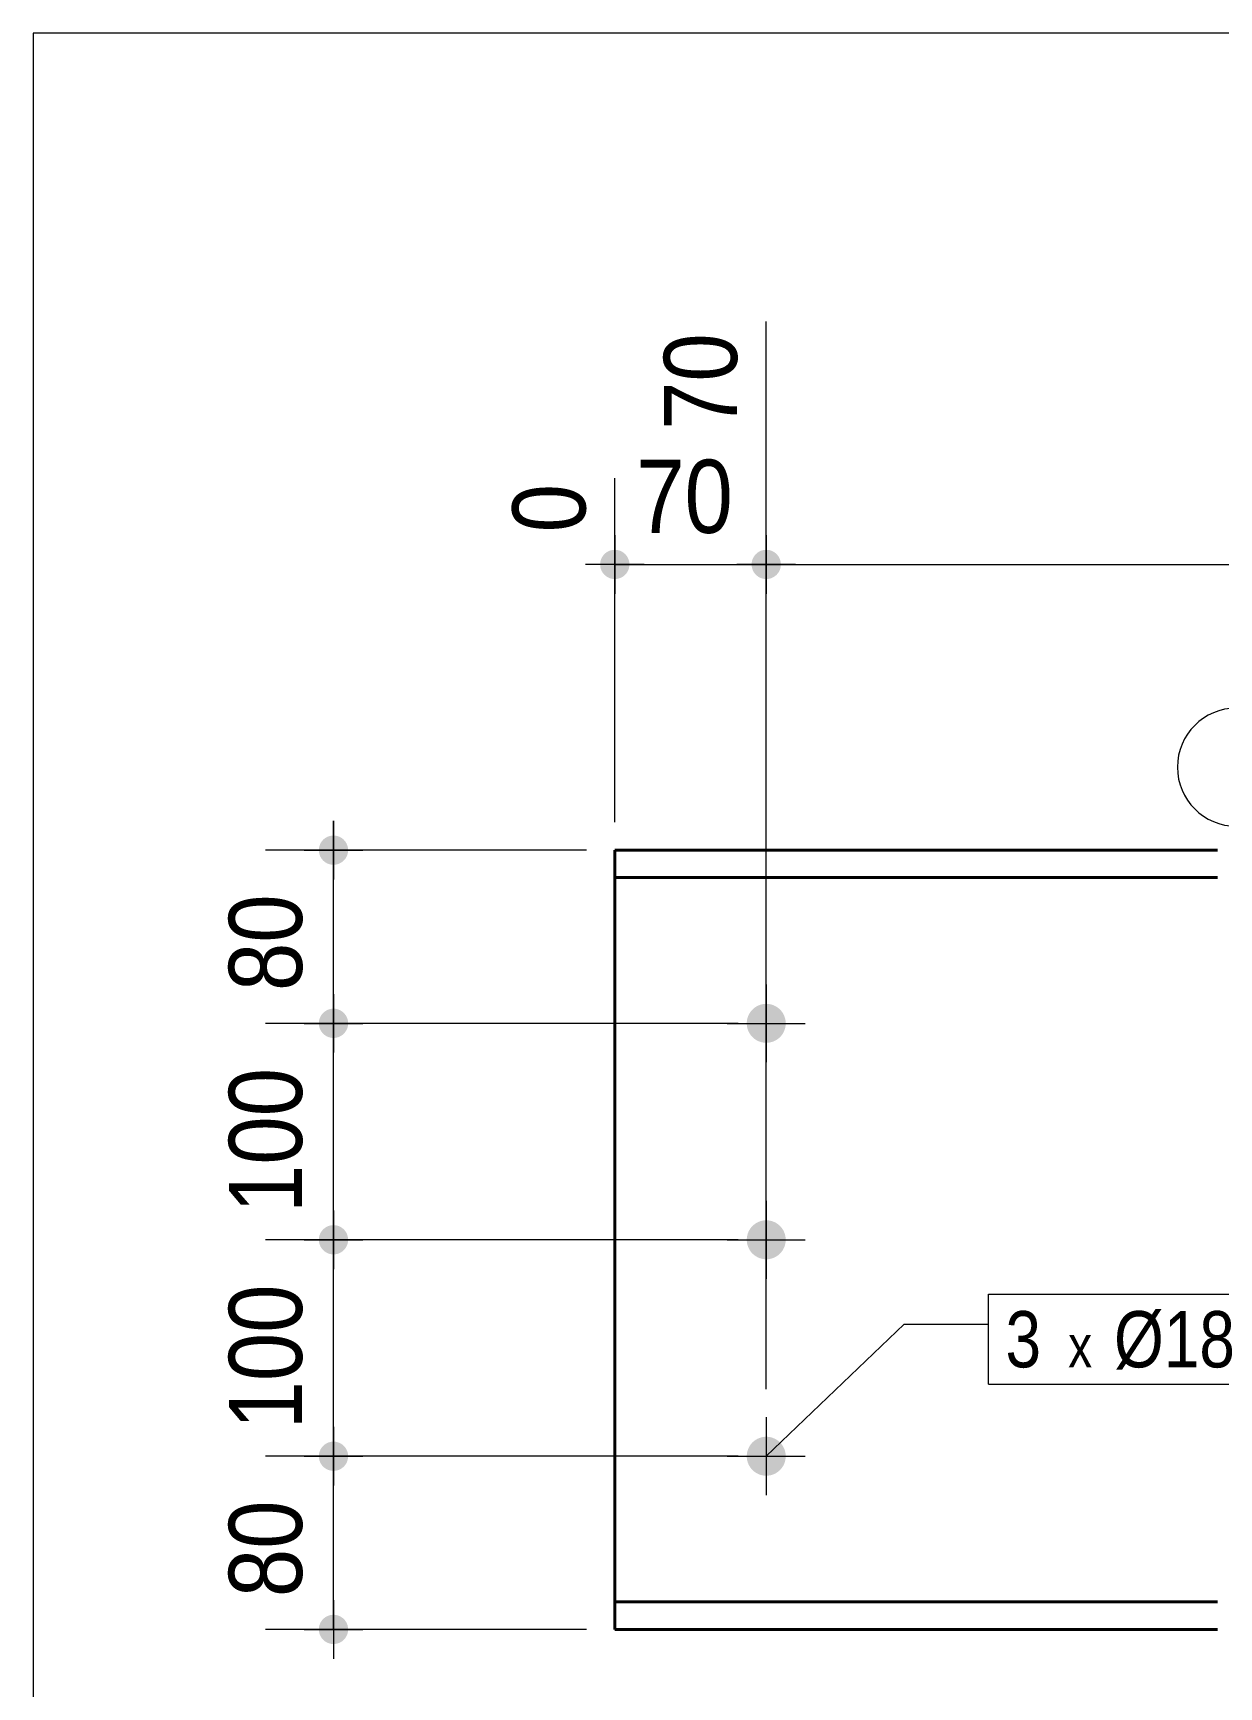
# Model space of a CAD drawing. Header units: millimetres. Extents: x 2 to 287, y 5 to 195.
# Drawn here: x 5 to 47.2, y 136.2 to 195 of the extents above; entities that cross this region are included whole.
import ezdxf

# ---------------------------------------------------------------- set-up
doc = ezdxf.new("R2010")
doc.units = ezdxf.units.MM
for name, color, linetype, lineweight in [('Boulon', 7, 'Continuous', 0), ('Cotation', 7, 'Continuous', 0), ('Désignation boulon', 3, 'Continuous', 0), ('Feuille dessin', 5, 'Continuous', 0), ('Piece', 2, 'Continuous', 0), ('Repère pièce', 3, 'Continuous', 0)]:
    doc.layers.add(name, color=color, linetype=linetype, lineweight=lineweight)
doc.styles.add('ARIAL', font='ARIAL.TTF')
doc.styles.add('COMIC_SANS_MS', font='COMIC.TTF')

# ---------------------------------------------------------------- blocks, each defined once
blk = doc.blocks.new('*A7')
at = {"layer": 'Boulon'}
for points in [[(30.373, 159.843), (30.375, 159.877), (30.38, 159.911), (30.385, 159.944), (30.393, 159.978), (30.402, 160.01), (30.413, 160.043), (30.425, 160.074), (30.439, 160.105), (30.454, 160.136), (30.471, 160.165), (30.489, 160.194), (30.508, 160.222), (30.529, 160.249), (30.551, 160.274), (30.575, 160.299), (30.6, 160.322), (30.625, 160.345), (30.652, 160.365), (30.68, 160.385), (30.709, 160.403), (30.738, 160.42), (30.768, 160.435), (30.8, 160.449), (30.831, 160.461), (30.863, 160.472), (30.896, 160.481), (30.929, 160.488), (30.963, 160.494), (30.997, 160.498), (31.03, 160.501), (31.064, 160.502), (31.098, 160.501), (31.132, 160.498), (31.166, 160.494), (31.2, 160.488), (31.233, 160.481), (31.265, 160.472), (31.298, 160.461), (31.329, 160.449), (31.36, 160.435), (31.391, 160.42), (31.42, 160.403), (31.449, 160.385), (31.477, 160.365), (31.504, 160.345), (31.529, 160.322), (31.554, 160.299), (31.577, 160.274), (31.6, 160.249), (31.621, 160.222), (31.64, 160.194), (31.658, 160.165), (31.675, 160.136), (31.69, 160.105), (31.704, 160.074), (31.716, 160.043), (31.727, 160.01), (31.736, 159.978), (31.743, 159.944), (31.749, 159.911), (31.753, 159.877), (31.756, 159.843), (31.757, 159.809), (31.756, 159.775), (31.753, 159.742), (31.749, 159.708), (31.743, 159.674), (31.736, 159.641), (31.727, 159.608), (31.716, 159.576), (31.704, 159.544), (31.69, 159.513), (31.675, 159.483), (31.658, 159.453), (31.64, 159.425), (31.621, 159.397), (31.6, 159.37), (31.577, 159.344), (31.554, 159.32), (31.529, 159.296), (31.504, 159.274), (31.477, 159.253), (31.449, 159.234), (31.42, 159.216), (31.391, 159.199), (31.36, 159.184), (31.329, 159.17), (31.298, 159.158), (31.265, 159.147), (31.233, 159.138), (31.2, 159.13), (31.166, 159.125), (31.132, 159.12), (31.098, 159.118), (31.064, 159.117), (31.03, 159.118), (30.997, 159.12), (30.963, 159.125), (30.929, 159.13), (30.896, 159.138), (30.863, 159.147), (30.831, 159.158), (30.8, 159.17), (30.768, 159.184), (30.738, 159.199), (30.709, 159.216), (30.68, 159.234), (30.652, 159.253), (30.625, 159.274), (30.6, 159.296), (30.575, 159.32), (30.551, 159.344), (30.529, 159.37), (30.508, 159.397), (30.489, 159.425), (30.471, 159.453), (30.454, 159.483), (30.439, 159.513), (30.425, 159.544), (30.413, 159.576), (30.402, 159.608), (30.393, 159.641), (30.385, 159.674), (30.38, 159.708), (30.375, 159.742), (30.373, 159.775), (30.372, 159.809)], [(30.373, 152.151), (30.375, 152.185), (30.38, 152.219), (30.385, 152.252), (30.393, 152.285), (30.402, 152.318), (30.413, 152.35), (30.425, 152.382), (30.439, 152.413), (30.454, 152.443), (30.471, 152.473), (30.489, 152.502), (30.508, 152.53), (30.529, 152.556), (30.551, 152.582), (30.575, 152.607), (30.6, 152.63), (30.625, 152.652), (30.652, 152.673), (30.68, 152.693), (30.709, 152.711), (30.738, 152.728), (30.768, 152.743), (30.8, 152.757), (30.831, 152.769), (30.863, 152.78), (30.896, 152.789), (30.929, 152.796), (30.963, 152.802), (30.997, 152.806), (31.03, 152.809), (31.064, 152.809), (31.098, 152.809), (31.132, 152.806), (31.166, 152.802), (31.2, 152.796), (31.233, 152.789), (31.265, 152.78), (31.298, 152.769), (31.329, 152.757), (31.36, 152.743), (31.391, 152.728), (31.42, 152.711), (31.449, 152.693), (31.477, 152.673), (31.504, 152.652), (31.529, 152.63), (31.554, 152.607), (31.577, 152.582), (31.6, 152.556), (31.621, 152.53), (31.64, 152.502), (31.658, 152.473), (31.675, 152.443), (31.69, 152.413), (31.704, 152.382), (31.716, 152.35), (31.727, 152.318), (31.736, 152.285), (31.743, 152.252), (31.749, 152.219), (31.753, 152.185), (31.756, 152.151), (31.757, 152.117), (31.756, 152.083), (31.753, 152.049), (31.749, 152.016), (31.743, 151.982), (31.736, 151.949), (31.727, 151.916), (31.716, 151.884), (31.704, 151.852), (31.69, 151.821), (31.675, 151.791), (31.658, 151.761), (31.64, 151.732), (31.621, 151.705), (31.6, 151.678), (31.577, 151.652), (31.554, 151.628), (31.529, 151.604), (31.504, 151.582), (31.477, 151.561), (31.449, 151.541), (31.42, 151.523), (31.391, 151.507), (31.36, 151.491), (31.329, 151.478), (31.298, 151.465), (31.265, 151.455), (31.233, 151.446), (31.2, 151.438), (31.166, 151.432), (31.132, 151.428), (31.098, 151.426), (31.064, 151.425), (31.03, 151.426), (30.997, 151.428), (30.963, 151.432), (30.929, 151.438), (30.896, 151.446), (30.863, 151.455), (30.831, 151.465), (30.8, 151.478), (30.768, 151.491), (30.738, 151.507), (30.709, 151.523), (30.68, 151.541), (30.652, 151.561), (30.625, 151.582), (30.6, 151.604), (30.575, 151.628), (30.551, 151.652), (30.529, 151.678), (30.508, 151.705), (30.489, 151.732), (30.471, 151.761), (30.454, 151.791), (30.439, 151.821), (30.425, 151.852), (30.413, 151.884), (30.402, 151.916), (30.393, 151.949), (30.385, 151.982), (30.38, 152.016), (30.375, 152.049), (30.373, 152.083), (30.372, 152.117)], [(30.373, 144.459), (30.375, 144.493), (30.38, 144.526), (30.385, 144.56), (30.393, 144.593), (30.402, 144.626), (30.413, 144.658), (30.425, 144.69), (30.439, 144.721), (30.454, 144.751), (30.471, 144.781), (30.489, 144.809), (30.508, 144.837), (30.529, 144.864), (30.551, 144.89), (30.575, 144.914), (30.6, 144.938), (30.625, 144.96), (30.652, 144.981), (30.68, 145), (30.709, 145.019), (30.738, 145.035), (30.768, 145.051), (30.8, 145.064), (30.831, 145.077), (30.863, 145.087), (30.896, 145.096), (30.929, 145.104), (30.963, 145.11), (30.997, 145.114), (31.03, 145.116), (31.064, 145.117), (31.098, 145.116), (31.132, 145.114), (31.166, 145.11), (31.2, 145.104), (31.233, 145.096), (31.265, 145.087), (31.298, 145.077), (31.329, 145.064), (31.36, 145.051), (31.391, 145.035), (31.42, 145.019), (31.449, 145), (31.477, 144.981), (31.504, 144.96), (31.529, 144.938), (31.554, 144.914), (31.577, 144.89), (31.6, 144.864), (31.621, 144.837), (31.64, 144.809), (31.658, 144.781), (31.675, 144.751), (31.69, 144.721), (31.704, 144.69), (31.716, 144.658), (31.727, 144.626), (31.736, 144.593), (31.743, 144.56), (31.749, 144.526), (31.753, 144.493), (31.756, 144.459), (31.757, 144.425), (31.756, 144.391), (31.753, 144.357), (31.749, 144.323), (31.743, 144.29), (31.736, 144.257), (31.727, 144.224), (31.716, 144.192), (31.704, 144.16), (31.69, 144.129), (31.675, 144.098), (31.658, 144.069), (31.64, 144.04), (31.621, 144.012), (31.6, 143.986), (31.577, 143.96), (31.554, 143.935), (31.529, 143.912), (31.504, 143.89), (31.477, 143.869), (31.449, 143.849), (31.42, 143.831), (31.391, 143.814), (31.36, 143.799), (31.329, 143.785), (31.298, 143.773), (31.265, 143.762), (31.233, 143.753), (31.2, 143.746), (31.166, 143.74), (31.132, 143.736), (31.098, 143.733), (31.064, 143.732), (31.03, 143.733), (30.997, 143.736), (30.963, 143.74), (30.929, 143.746), (30.896, 143.753), (30.863, 143.762), (30.831, 143.773), (30.8, 143.785), (30.768, 143.799), (30.738, 143.814), (30.709, 143.831), (30.68, 143.849), (30.652, 143.869), (30.625, 143.89), (30.6, 143.912), (30.575, 143.935), (30.551, 143.96), (30.529, 143.986), (30.508, 144.012), (30.489, 144.04), (30.471, 144.069), (30.454, 144.098), (30.439, 144.129), (30.425, 144.16), (30.413, 144.192), (30.402, 144.224), (30.393, 144.257), (30.385, 144.29), (30.38, 144.323), (30.375, 144.357), (30.373, 144.391), (30.372, 144.425)]]:
    blk.add_hatch(color=256, dxfattribs=at).paths.add_polyline_path(points, flags=17)
at = {"layer": 'Boulon', "linetype": 'Continuous', "lineweight": 0}
for p, q in [((31.064, 161.194), (31.064, 158.425)), ((29.68, 159.809), (32.449, 159.809)), ((31.064, 153.502), (31.064, 150.732)), ((29.68, 152.117), (32.449, 152.117)), ((31.064, 145.809), (31.064, 143.04)), ((29.68, 144.425), (32.449, 144.425))]:
    blk.add_line(p, q, dxfattribs=at)
blk = doc.blocks.new('*A11')
at = {"layer": 'Piece', "color": 2, "linetype": 'Continuous', "lineweight": 40}
for p, q in [((25.68, 165.963263), (25.68, 138.270955)), ((47.107485, 165.963263), (25.68, 165.963263)), ((47.107485, 164.98634), (25.68, 164.98634)), ((47.107485, 139.247878), (25.68, 139.247878)), ((25.68, 138.270955), (47.107485, 138.270955))]:
    blk.add_line(p, q, dxfattribs=at)
blk = doc.blocks.new('*A23')
at = {"layer": 'Feuille dessin', "linetype": 'Continuous', "lineweight": 0}
for p, q in [((282, 195), (5, 195)), ((5, 195), (5, 5))]:
    blk.add_line(p, q, dxfattribs=at)
blk = doc.blocks.new('*A29')
at = {"layer": 'Cotation'}
for points in [[(25.654, 175.598), (25.629, 175.6), (25.604, 175.603), (25.579, 175.607), (25.554, 175.613), (25.529, 175.62), (25.505, 175.628), (25.481, 175.637), (25.458, 175.647), (25.435, 175.659), (25.413, 175.671), (25.391, 175.685), (25.37, 175.699), (25.35, 175.715), (25.331, 175.732), (25.312, 175.749), (25.295, 175.768), (25.278, 175.787), (25.262, 175.807), (25.248, 175.828), (25.234, 175.85), (25.221, 175.872), (25.21, 175.895), (25.2, 175.918), (25.19, 175.942), (25.182, 175.966), (25.176, 175.991), (25.17, 176.016), (25.166, 176.041), (25.163, 176.066), (25.161, 176.092), (25.16, 176.117), (25.161, 176.143), (25.163, 176.168), (25.166, 176.193), (25.17, 176.219), (25.176, 176.243), (25.182, 176.268), (25.19, 176.292), (25.2, 176.316), (25.21, 176.339), (25.221, 176.362), (25.234, 176.384), (25.248, 176.406), (25.262, 176.427), (25.278, 176.447), (25.295, 176.466), (25.312, 176.485), (25.331, 176.502), (25.35, 176.519), (25.37, 176.535), (25.391, 176.549), (25.413, 176.563), (25.435, 176.576), (25.458, 176.587), (25.481, 176.598), (25.505, 176.607), (25.529, 176.615), (25.554, 176.622), (25.579, 176.627), (25.604, 176.631), (25.629, 176.635), (25.654, 176.636), (25.68, 176.637), (25.706, 176.636), (25.731, 176.635), (25.756, 176.631), (25.781, 176.627), (25.806, 176.622), (25.831, 176.615), (25.855, 176.607), (25.879, 176.598), (25.902, 176.587), (25.925, 176.576), (25.947, 176.563), (25.969, 176.549), (25.99, 176.535), (26.01, 176.519), (26.029, 176.502), (26.048, 176.485), (26.065, 176.466), (26.082, 176.447), (26.098, 176.427), (26.112, 176.406), (26.126, 176.384), (26.139, 176.362), (26.15, 176.339), (26.16, 176.316), (26.17, 176.292), (26.178, 176.268), (26.184, 176.243), (26.19, 176.219), (26.194, 176.193), (26.197, 176.168), (26.199, 176.143), (26.2, 176.117), (26.199, 176.092), (26.197, 176.066), (26.194, 176.041), (26.19, 176.016), (26.184, 175.991), (26.178, 175.966), (26.17, 175.942), (26.16, 175.918), (26.15, 175.895), (26.139, 175.872), (26.126, 175.85), (26.112, 175.828), (26.098, 175.807), (26.082, 175.787), (26.065, 175.768), (26.048, 175.749), (26.029, 175.732), (26.01, 175.715), (25.99, 175.699), (25.969, 175.685), (25.947, 175.671), (25.925, 175.659), (25.902, 175.647), (25.879, 175.637), (25.855, 175.628), (25.831, 175.62), (25.806, 175.613), (25.781, 175.607), (25.756, 175.603), (25.731, 175.6), (25.706, 175.598), (25.68, 175.597)], [(31.039, 175.598), (31.013, 175.6), (30.988, 175.603), (30.963, 175.607), (30.938, 175.613), (30.913, 175.62), (30.889, 175.628), (30.865, 175.637), (30.842, 175.647), (30.819, 175.659), (30.797, 175.671), (30.776, 175.685), (30.755, 175.699), (30.735, 175.715), (30.715, 175.732), (30.697, 175.749), (30.679, 175.768), (30.662, 175.787), (30.647, 175.807), (30.632, 175.828), (30.618, 175.85), (30.606, 175.872), (30.594, 175.895), (30.584, 175.918), (30.575, 175.942), (30.567, 175.966), (30.56, 175.991), (30.554, 176.016), (30.55, 176.041), (30.547, 176.066), (30.545, 176.092), (30.544, 176.117), (30.545, 176.143), (30.547, 176.168), (30.55, 176.193), (30.554, 176.219), (30.56, 176.243), (30.567, 176.268), (30.575, 176.292), (30.584, 176.316), (30.594, 176.339), (30.606, 176.362), (30.618, 176.384), (30.632, 176.406), (30.647, 176.427), (30.662, 176.447), (30.679, 176.466), (30.697, 176.485), (30.715, 176.502), (30.735, 176.519), (30.755, 176.535), (30.776, 176.549), (30.797, 176.563), (30.819, 176.576), (30.842, 176.587), (30.865, 176.598), (30.889, 176.607), (30.913, 176.615), (30.938, 176.622), (30.963, 176.627), (30.988, 176.631), (31.013, 176.635), (31.039, 176.636), (31.064, 176.637), (31.09, 176.636), (31.115, 176.635), (31.141, 176.631), (31.166, 176.627), (31.191, 176.622), (31.215, 176.615), (31.24, 176.607), (31.263, 176.598), (31.287, 176.587), (31.31, 176.576), (31.332, 176.563), (31.353, 176.549), (31.374, 176.535), (31.394, 176.519), (31.414, 176.502), (31.432, 176.485), (31.45, 176.466), (31.466, 176.447), (31.482, 176.427), (31.497, 176.406), (31.51, 176.384), (31.523, 176.362), (31.535, 176.339), (31.545, 176.316), (31.554, 176.292), (31.562, 176.268), (31.569, 176.243), (31.574, 176.219), (31.579, 176.193), (31.582, 176.168), (31.584, 176.143), (31.584, 176.117), (31.584, 176.092), (31.582, 176.066), (31.579, 176.041), (31.574, 176.016), (31.569, 175.991), (31.562, 175.966), (31.554, 175.942), (31.545, 175.918), (31.535, 175.895), (31.523, 175.872), (31.51, 175.85), (31.497, 175.828), (31.482, 175.807), (31.466, 175.787), (31.45, 175.768), (31.432, 175.749), (31.414, 175.732), (31.394, 175.715), (31.374, 175.699), (31.353, 175.685), (31.332, 175.671), (31.31, 175.659), (31.287, 175.647), (31.263, 175.637), (31.24, 175.628), (31.215, 175.62), (31.191, 175.613), (31.166, 175.607), (31.141, 175.603), (31.115, 175.6), (31.09, 175.598), (31.064, 175.597)]]:
    blk.add_hatch(color=256, dxfattribs=at).paths.add_polyline_path(points, flags=17)
at = {"layer": 'Cotation', "linetype": 'Continuous', "lineweight": 0}
for p, q in [((31.064, 146.809), (31.064, 184.754)), ((25.68, 166.963), (25.68, 179.186)), ((25.68, 177.157), (25.68, 175.077)), ((31.064, 177.157), (31.064, 175.077)), ((26.72, 176.117), (24.64, 176.117)), ((25.68, 176.117), (24.64, 176.117)), ((25.68, 176.117), (31.064, 176.117)), ((32.104, 176.117), (30.024, 176.117)), ((31.064, 176.117), (32.104, 176.117))]:
    blk.add_line(p, q, dxfattribs=at)
at = {"layer": 'Cotation'}
for p in [(25.68, 176.117), (31.064, 176.117)]:
    blk.add_point(p, dxfattribs=at)
at = {"layer": 'Cotation', "style": 'ARIAL', "width": 0.85}
for s, p in [('70', (30.024, 180.897)), ('0', (24.64, 177.257))]:
    blk.add_text(s, height=2.6, rotation=90.00021, dxfattribs=at).set_placement(p)
blk.add_text('70', height=2.6, dxfattribs=at).set_placement((26.444, 177.237))
blk = doc.blocks.new('*A30')
at = {"layer": 'Cotation'}
for points in [[(31.039, 175.598), (31.013, 175.6), (30.988, 175.603), (30.963, 175.607), (30.938, 175.613), (30.913, 175.62), (30.889, 175.628), (30.865, 175.637), (30.842, 175.647), (30.819, 175.659), (30.797, 175.671), (30.776, 175.685), (30.755, 175.699), (30.735, 175.715), (30.715, 175.732), (30.697, 175.749), (30.679, 175.768), (30.662, 175.787), (30.647, 175.807), (30.632, 175.828), (30.618, 175.85), (30.606, 175.872), (30.594, 175.895), (30.584, 175.918), (30.575, 175.942), (30.567, 175.966), (30.56, 175.991), (30.554, 176.016), (30.55, 176.041), (30.547, 176.066), (30.545, 176.092), (30.544, 176.117), (30.545, 176.143), (30.547, 176.168), (30.55, 176.193), (30.554, 176.219), (30.56, 176.243), (30.567, 176.268), (30.575, 176.292), (30.584, 176.316), (30.594, 176.339), (30.606, 176.362), (30.618, 176.384), (30.632, 176.406), (30.647, 176.427), (30.662, 176.447), (30.679, 176.466), (30.697, 176.485), (30.715, 176.502), (30.735, 176.519), (30.755, 176.535), (30.776, 176.549), (30.797, 176.563), (30.819, 176.576), (30.842, 176.587), (30.865, 176.598), (30.889, 176.607), (30.913, 176.615), (30.938, 176.622), (30.963, 176.627), (30.988, 176.631), (31.013, 176.635), (31.039, 176.636), (31.064, 176.637), (31.09, 176.636), (31.115, 176.635), (31.141, 176.631), (31.166, 176.627), (31.191, 176.622), (31.215, 176.615), (31.24, 176.607), (31.263, 176.598), (31.287, 176.587), (31.31, 176.576), (31.332, 176.563), (31.353, 176.549), (31.374, 176.535), (31.394, 176.519), (31.414, 176.502), (31.432, 176.485), (31.45, 176.466), (31.466, 176.447), (31.482, 176.427), (31.497, 176.406), (31.51, 176.384), (31.523, 176.362), (31.535, 176.339), (31.545, 176.316), (31.554, 176.292), (31.562, 176.268), (31.569, 176.243), (31.574, 176.219), (31.579, 176.193), (31.582, 176.168), (31.584, 176.143), (31.584, 176.117), (31.584, 176.092), (31.582, 176.066), (31.579, 176.041), (31.574, 176.016), (31.569, 175.991), (31.562, 175.966), (31.554, 175.942), (31.545, 175.918), (31.535, 175.895), (31.523, 175.872), (31.51, 175.85), (31.497, 175.828), (31.482, 175.807), (31.466, 175.787), (31.45, 175.768), (31.432, 175.749), (31.414, 175.732), (31.394, 175.715), (31.374, 175.699), (31.353, 175.685), (31.332, 175.671), (31.31, 175.659), (31.287, 175.647), (31.263, 175.637), (31.24, 175.628), (31.215, 175.62), (31.191, 175.613), (31.166, 175.607), (31.141, 175.603), (31.115, 175.6), (31.09, 175.598), (31.064, 175.597)], [(94.502, 175.598), (94.476, 175.6), (94.451, 175.603), (94.426, 175.607), (94.401, 175.613), (94.376, 175.62), (94.352, 175.628), (94.328, 175.637), (94.305, 175.647), (94.282, 175.659), (94.26, 175.671), (94.238, 175.685), (94.217, 175.699), (94.197, 175.715), (94.178, 175.732), (94.16, 175.749), (94.142, 175.768), (94.125, 175.787), (94.11, 175.807), (94.095, 175.828), (94.081, 175.85), (94.069, 175.872), (94.057, 175.895), (94.047, 175.918), (94.038, 175.942), (94.03, 175.966), (94.023, 175.991), (94.017, 176.016), (94.013, 176.041), (94.01, 176.066), (94.008, 176.092), (94.007, 176.117), (94.008, 176.143), (94.01, 176.168), (94.013, 176.193), (94.017, 176.219), (94.023, 176.243), (94.03, 176.268), (94.038, 176.292), (94.047, 176.316), (94.057, 176.339), (94.069, 176.362), (94.081, 176.384), (94.095, 176.406), (94.11, 176.427), (94.125, 176.447), (94.142, 176.466), (94.16, 176.485), (94.178, 176.502), (94.197, 176.519), (94.217, 176.535), (94.238, 176.549), (94.26, 176.563), (94.282, 176.576), (94.305, 176.587), (94.328, 176.598), (94.352, 176.607), (94.376, 176.615), (94.401, 176.622), (94.426, 176.627), (94.451, 176.631), (94.476, 176.635), (94.502, 176.636), (94.527, 176.637), (94.553, 176.636), (94.578, 176.635), (94.604, 176.631), (94.629, 176.627), (94.654, 176.622), (94.678, 176.615), (94.702, 176.607), (94.726, 176.598), (94.75, 176.587), (94.772, 176.576), (94.795, 176.563), (94.816, 176.549), (94.837, 176.535), (94.857, 176.519), (94.876, 176.502), (94.895, 176.485), (94.913, 176.466), (94.929, 176.447), (94.945, 176.427), (94.96, 176.406), (94.973, 176.384), (94.986, 176.362), (94.997, 176.339), (95.008, 176.316), (95.017, 176.292), (95.025, 176.268), (95.032, 176.243), (95.037, 176.219), (95.042, 176.193), (95.045, 176.168), (95.047, 176.143), (95.047, 176.117), (95.047, 176.092), (95.045, 176.066), (95.042, 176.041), (95.037, 176.016), (95.032, 175.991), (95.025, 175.966), (95.017, 175.942), (95.008, 175.918), (94.997, 175.895), (94.986, 175.872), (94.973, 175.85), (94.96, 175.828), (94.945, 175.807), (94.929, 175.787), (94.913, 175.768), (94.895, 175.749), (94.876, 175.732), (94.857, 175.715), (94.837, 175.699), (94.816, 175.685), (94.795, 175.671), (94.772, 175.659), (94.75, 175.647), (94.726, 175.637), (94.702, 175.628), (94.678, 175.62), (94.654, 175.613), (94.629, 175.607), (94.604, 175.603), (94.578, 175.6), (94.553, 175.598), (94.527, 175.597)]]:
    blk.add_hatch(color=256, dxfattribs=at).paths.add_polyline_path(points, flags=17)
at = {"layer": 'Cotation', "linetype": 'Continuous', "lineweight": 0}
for p, q in [((31.064, 146.809), (31.064, 184.754)), ((94.527, 162.348), (94.527, 184.971)), ((31.064, 177.157), (31.064, 175.077)), ((94.527, 177.157), (94.527, 175.077)), ((32.104, 176.117), (30.024, 176.117)), ((31.064, 176.117), (30.024, 176.117)), ((31.064, 176.117), (94.527, 176.117)), ((95.567, 176.117), (93.487, 176.117)), ((94.527, 176.117), (95.567, 176.117))]:
    blk.add_line(p, q, dxfattribs=at)
at = {"layer": 'Cotation'}
for p in [(31.064, 176.117), (94.527, 176.117)]:
    blk.add_point(p, dxfattribs=at)
at = {"layer": 'Cotation', "style": 'ARIAL', "width": 0.85}
blk.add_text('1633', height=2.6, rotation=90.00021, dxfattribs=at).set_placement((93.487, 177.257))
blk.add_text('1563', height=2.6, dxfattribs=at).set_placement((58.939, 177.237))
blk = doc.blocks.new('*A39')
at = {"layer": 'Cotation'}
for points in [[(15.654, 143.905), (15.629, 143.907), (15.604, 143.91), (15.579, 143.915), (15.554, 143.92), (15.529, 143.927), (15.505, 143.935), (15.481, 143.944), (15.458, 143.955), (15.435, 143.966), (15.413, 143.979), (15.391, 143.992), (15.37, 144.007), (15.35, 144.023), (15.331, 144.04), (15.312, 144.057), (15.295, 144.076), (15.278, 144.095), (15.262, 144.115), (15.248, 144.136), (15.234, 144.157), (15.221, 144.18), (15.21, 144.202), (15.2, 144.226), (15.19, 144.25), (15.182, 144.274), (15.176, 144.298), (15.17, 144.323), (15.166, 144.349), (15.163, 144.374), (15.161, 144.399), (15.16, 144.425), (15.161, 144.45), (15.163, 144.476), (15.166, 144.501), (15.17, 144.526), (15.176, 144.551), (15.182, 144.576), (15.19, 144.6), (15.2, 144.624), (15.21, 144.647), (15.221, 144.67), (15.234, 144.692), (15.248, 144.714), (15.262, 144.735), (15.278, 144.755), (15.295, 144.774), (15.312, 144.792), (15.331, 144.81), (15.35, 144.827), (15.37, 144.842), (15.391, 144.857), (15.413, 144.871), (15.435, 144.883), (15.458, 144.895), (15.481, 144.905), (15.505, 144.914), (15.529, 144.922), (15.554, 144.929), (15.579, 144.935), (15.604, 144.939), (15.629, 144.942), (15.654, 144.944), (15.68, 144.945), (15.706, 144.944), (15.731, 144.942), (15.756, 144.939), (15.781, 144.935), (15.806, 144.929), (15.831, 144.922), (15.855, 144.914), (15.879, 144.905), (15.902, 144.895), (15.925, 144.883), (15.947, 144.871), (15.969, 144.857), (15.99, 144.842), (16.01, 144.827), (16.029, 144.81), (16.048, 144.792), (16.065, 144.774), (16.082, 144.755), (16.098, 144.735), (16.112, 144.714), (16.126, 144.692), (16.139, 144.67), (16.15, 144.647), (16.16, 144.624), (16.17, 144.6), (16.178, 144.576), (16.184, 144.551), (16.19, 144.526), (16.194, 144.501), (16.197, 144.476), (16.199, 144.45), (16.2, 144.425), (16.199, 144.399), (16.197, 144.374), (16.194, 144.349), (16.19, 144.323), (16.184, 144.298), (16.178, 144.274), (16.17, 144.25), (16.16, 144.226), (16.15, 144.202), (16.139, 144.18), (16.126, 144.157), (16.112, 144.136), (16.098, 144.115), (16.082, 144.095), (16.065, 144.076), (16.048, 144.057), (16.029, 144.04), (16.01, 144.023), (15.99, 144.007), (15.969, 143.992), (15.947, 143.979), (15.925, 143.966), (15.902, 143.955), (15.879, 143.944), (15.855, 143.935), (15.831, 143.927), (15.806, 143.92), (15.781, 143.915), (15.756, 143.91), (15.731, 143.907), (15.706, 143.905), (15.68, 143.905)], [(15.654, 137.752), (15.629, 137.753), (15.604, 137.757), (15.579, 137.761), (15.554, 137.767), (15.529, 137.773), (15.505, 137.781), (15.481, 137.791), (15.458, 137.801), (15.435, 137.812), (15.413, 137.825), (15.391, 137.839), (15.37, 137.853), (15.35, 137.869), (15.331, 137.886), (15.312, 137.903), (15.295, 137.922), (15.278, 137.941), (15.262, 137.961), (15.248, 137.982), (15.234, 138.004), (15.221, 138.026), (15.21, 138.049), (15.2, 138.072), (15.19, 138.096), (15.182, 138.12), (15.176, 138.145), (15.17, 138.17), (15.166, 138.195), (15.163, 138.22), (15.161, 138.245), (15.16, 138.271), (15.161, 138.296), (15.163, 138.322), (15.166, 138.347), (15.17, 138.372), (15.176, 138.397), (15.182, 138.422), (15.19, 138.446), (15.2, 138.47), (15.21, 138.493), (15.221, 138.516), (15.234, 138.538), (15.248, 138.56), (15.262, 138.581), (15.278, 138.601), (15.295, 138.62), (15.312, 138.639), (15.331, 138.656), (15.35, 138.673), (15.37, 138.689), (15.391, 138.703), (15.413, 138.717), (15.435, 138.73), (15.458, 138.741), (15.481, 138.751), (15.505, 138.761), (15.529, 138.769), (15.554, 138.775), (15.579, 138.781), (15.604, 138.785), (15.629, 138.788), (15.654, 138.79), (15.68, 138.791), (15.706, 138.79), (15.731, 138.788), (15.756, 138.785), (15.781, 138.781), (15.806, 138.775), (15.831, 138.769), (15.855, 138.761), (15.879, 138.751), (15.902, 138.741), (15.925, 138.73), (15.947, 138.717), (15.969, 138.703), (15.99, 138.689), (16.01, 138.673), (16.029, 138.656), (16.048, 138.639), (16.065, 138.62), (16.082, 138.601), (16.098, 138.581), (16.112, 138.56), (16.126, 138.538), (16.139, 138.516), (16.15, 138.493), (16.16, 138.47), (16.17, 138.446), (16.178, 138.422), (16.184, 138.397), (16.19, 138.372), (16.194, 138.347), (16.197, 138.322), (16.199, 138.296), (16.2, 138.271), (16.199, 138.245), (16.197, 138.22), (16.194, 138.195), (16.19, 138.17), (16.184, 138.145), (16.178, 138.12), (16.17, 138.096), (16.16, 138.072), (16.15, 138.049), (16.139, 138.026), (16.126, 138.004), (16.112, 137.982), (16.098, 137.961), (16.082, 137.941), (16.065, 137.922), (16.048, 137.903), (16.029, 137.886), (16.01, 137.869), (15.99, 137.853), (15.969, 137.839), (15.947, 137.825), (15.925, 137.812), (15.902, 137.801), (15.879, 137.791), (15.855, 137.781), (15.831, 137.773), (15.806, 137.767), (15.781, 137.761), (15.756, 137.757), (15.731, 137.753), (15.706, 137.752), (15.68, 137.751)]]:
    blk.add_hatch(color=256, dxfattribs=at).paths.add_polyline_path(points, flags=17)
at = {"layer": 'Cotation', "linetype": 'Continuous', "lineweight": 0}
for p, q in [((15.68, 145.465), (15.68, 143.385)), ((15.68, 144.425), (15.68, 145.465)), ((30.064, 144.425), (13.26, 144.425)), ((14.64, 144.425), (16.72, 144.425)), ((15.68, 138.271), (15.68, 144.425)), ((15.68, 139.311), (15.68, 137.231)), ((24.68, 138.271), (13.26, 138.271)), ((14.64, 138.271), (16.72, 138.271)), ((15.68, 138.271), (15.68, 137.231))]:
    blk.add_line(p, q, dxfattribs=at)
at = {"layer": 'Cotation'}
for p in [(15.68, 144.425), (15.68, 138.271)]:
    blk.add_point(p, dxfattribs=at)
at = {"layer": 'Cotation', "style": 'ARIAL', "width": 0.85}
blk.add_text('80', height=2.6, rotation=90.00021, dxfattribs=at).set_placement((14.56, 139.419))
blk = doc.blocks.new('*A40')
at = {"layer": 'Cotation'}
for points in [[(15.654, 151.598), (15.629, 151.6), (15.604, 151.603), (15.579, 151.607), (15.554, 151.613), (15.529, 151.62), (15.505, 151.628), (15.481, 151.637), (15.458, 151.647), (15.435, 151.659), (15.413, 151.671), (15.391, 151.685), (15.37, 151.699), (15.35, 151.715), (15.331, 151.732), (15.312, 151.749), (15.295, 151.768), (15.278, 151.787), (15.262, 151.807), (15.248, 151.828), (15.234, 151.85), (15.221, 151.872), (15.21, 151.895), (15.2, 151.918), (15.19, 151.942), (15.182, 151.966), (15.176, 151.991), (15.17, 152.016), (15.166, 152.041), (15.163, 152.066), (15.161, 152.092), (15.16, 152.117), (15.161, 152.143), (15.163, 152.168), (15.166, 152.193), (15.17, 152.219), (15.176, 152.243), (15.182, 152.268), (15.19, 152.292), (15.2, 152.316), (15.21, 152.339), (15.221, 152.362), (15.234, 152.384), (15.248, 152.406), (15.262, 152.427), (15.278, 152.447), (15.295, 152.466), (15.312, 152.485), (15.331, 152.502), (15.35, 152.519), (15.37, 152.535), (15.391, 152.549), (15.413, 152.563), (15.435, 152.576), (15.458, 152.587), (15.481, 152.598), (15.505, 152.607), (15.529, 152.615), (15.554, 152.622), (15.579, 152.627), (15.604, 152.631), (15.629, 152.635), (15.654, 152.636), (15.68, 152.637), (15.706, 152.636), (15.731, 152.635), (15.756, 152.631), (15.781, 152.627), (15.806, 152.622), (15.831, 152.615), (15.855, 152.607), (15.879, 152.598), (15.902, 152.587), (15.925, 152.576), (15.947, 152.563), (15.969, 152.549), (15.99, 152.535), (16.01, 152.519), (16.029, 152.502), (16.048, 152.485), (16.065, 152.466), (16.082, 152.447), (16.098, 152.427), (16.112, 152.406), (16.126, 152.384), (16.139, 152.362), (16.15, 152.339), (16.16, 152.316), (16.17, 152.292), (16.178, 152.268), (16.184, 152.243), (16.19, 152.219), (16.194, 152.193), (16.197, 152.168), (16.199, 152.143), (16.2, 152.117), (16.199, 152.092), (16.197, 152.066), (16.194, 152.041), (16.19, 152.016), (16.184, 151.991), (16.178, 151.966), (16.17, 151.942), (16.16, 151.918), (16.15, 151.895), (16.139, 151.872), (16.126, 151.85), (16.112, 151.828), (16.098, 151.807), (16.082, 151.787), (16.065, 151.768), (16.048, 151.749), (16.029, 151.732), (16.01, 151.715), (15.99, 151.699), (15.969, 151.685), (15.947, 151.671), (15.925, 151.659), (15.902, 151.647), (15.879, 151.637), (15.855, 151.628), (15.831, 151.62), (15.806, 151.613), (15.781, 151.607), (15.756, 151.603), (15.731, 151.6), (15.706, 151.598), (15.68, 151.597)], [(15.654, 143.905), (15.629, 143.907), (15.604, 143.91), (15.579, 143.915), (15.554, 143.92), (15.529, 143.927), (15.505, 143.935), (15.481, 143.944), (15.458, 143.955), (15.435, 143.966), (15.413, 143.979), (15.391, 143.992), (15.37, 144.007), (15.35, 144.023), (15.331, 144.04), (15.312, 144.057), (15.295, 144.076), (15.278, 144.095), (15.262, 144.115), (15.248, 144.136), (15.234, 144.157), (15.221, 144.18), (15.21, 144.202), (15.2, 144.226), (15.19, 144.25), (15.182, 144.274), (15.176, 144.298), (15.17, 144.323), (15.166, 144.349), (15.163, 144.374), (15.161, 144.399), (15.16, 144.425), (15.161, 144.45), (15.163, 144.476), (15.166, 144.501), (15.17, 144.526), (15.176, 144.551), (15.182, 144.576), (15.19, 144.6), (15.2, 144.624), (15.21, 144.647), (15.221, 144.67), (15.234, 144.692), (15.248, 144.714), (15.262, 144.735), (15.278, 144.755), (15.295, 144.774), (15.312, 144.792), (15.331, 144.81), (15.35, 144.827), (15.37, 144.842), (15.391, 144.857), (15.413, 144.871), (15.435, 144.883), (15.458, 144.895), (15.481, 144.905), (15.505, 144.914), (15.529, 144.922), (15.554, 144.929), (15.579, 144.935), (15.604, 144.939), (15.629, 144.942), (15.654, 144.944), (15.68, 144.945), (15.706, 144.944), (15.731, 144.942), (15.756, 144.939), (15.781, 144.935), (15.806, 144.929), (15.831, 144.922), (15.855, 144.914), (15.879, 144.905), (15.902, 144.895), (15.925, 144.883), (15.947, 144.871), (15.969, 144.857), (15.99, 144.842), (16.01, 144.827), (16.029, 144.81), (16.048, 144.792), (16.065, 144.774), (16.082, 144.755), (16.098, 144.735), (16.112, 144.714), (16.126, 144.692), (16.139, 144.67), (16.15, 144.647), (16.16, 144.624), (16.17, 144.6), (16.178, 144.576), (16.184, 144.551), (16.19, 144.526), (16.194, 144.501), (16.197, 144.476), (16.199, 144.45), (16.2, 144.425), (16.199, 144.399), (16.197, 144.374), (16.194, 144.349), (16.19, 144.323), (16.184, 144.298), (16.178, 144.274), (16.17, 144.25), (16.16, 144.226), (16.15, 144.202), (16.139, 144.18), (16.126, 144.157), (16.112, 144.136), (16.098, 144.115), (16.082, 144.095), (16.065, 144.076), (16.048, 144.057), (16.029, 144.04), (16.01, 144.023), (15.99, 144.007), (15.969, 143.992), (15.947, 143.979), (15.925, 143.966), (15.902, 143.955), (15.879, 143.944), (15.855, 143.935), (15.831, 143.927), (15.806, 143.92), (15.781, 143.915), (15.756, 143.91), (15.731, 143.907), (15.706, 143.905), (15.68, 143.905)]]:
    blk.add_hatch(color=256, dxfattribs=at).paths.add_polyline_path(points, flags=17)
at = {"layer": 'Cotation', "linetype": 'Continuous', "lineweight": 0}
for p, q in [((15.68, 153.157), (15.68, 151.077)), ((15.68, 152.117), (15.68, 153.157)), ((30.064, 152.117), (13.26, 152.117)), ((14.64, 152.117), (16.72, 152.117)), ((15.68, 144.425), (15.68, 152.117)), ((15.68, 145.465), (15.68, 143.385)), ((30.064, 144.425), (13.26, 144.425)), ((14.64, 144.425), (16.72, 144.425)), ((15.68, 144.425), (15.68, 143.385))]:
    blk.add_line(p, q, dxfattribs=at)
at = {"layer": 'Cotation'}
for p in [(15.68, 152.117), (15.68, 144.425)]:
    blk.add_point(p, dxfattribs=at)
at = {"layer": 'Cotation', "style": 'ARIAL', "width": 0.85}
blk.add_text('100', height=2.6, rotation=90.00021, dxfattribs=at).set_placement((14.56, 145.378))
blk = doc.blocks.new('*A41')
at = {"layer": 'Cotation'}
for points in [[(15.654, 159.29), (15.629, 159.292), (15.604, 159.295), (15.579, 159.299), (15.554, 159.305), (15.529, 159.312), (15.505, 159.32), (15.481, 159.329), (15.458, 159.339), (15.435, 159.351), (15.413, 159.363), (15.391, 159.377), (15.37, 159.392), (15.35, 159.407), (15.331, 159.424), (15.312, 159.442), (15.295, 159.46), (15.278, 159.48), (15.262, 159.5), (15.248, 159.521), (15.234, 159.542), (15.221, 159.564), (15.21, 159.587), (15.2, 159.61), (15.19, 159.634), (15.182, 159.658), (15.176, 159.683), (15.17, 159.708), (15.166, 159.733), (15.163, 159.758), (15.161, 159.784), (15.16, 159.809), (15.161, 159.835), (15.163, 159.86), (15.166, 159.886), (15.17, 159.911), (15.176, 159.936), (15.182, 159.96), (15.19, 159.985), (15.2, 160.008), (15.21, 160.032), (15.221, 160.055), (15.234, 160.077), (15.248, 160.098), (15.262, 160.119), (15.278, 160.139), (15.295, 160.159), (15.312, 160.177), (15.331, 160.195), (15.35, 160.211), (15.37, 160.227), (15.391, 160.242), (15.413, 160.255), (15.435, 160.268), (15.458, 160.279), (15.481, 160.29), (15.505, 160.299), (15.529, 160.307), (15.554, 160.314), (15.579, 160.319), (15.604, 160.324), (15.629, 160.327), (15.654, 160.329), (15.68, 160.329), (15.706, 160.329), (15.731, 160.327), (15.756, 160.324), (15.781, 160.319), (15.806, 160.314), (15.831, 160.307), (15.855, 160.299), (15.879, 160.29), (15.902, 160.279), (15.925, 160.268), (15.947, 160.255), (15.969, 160.242), (15.99, 160.227), (16.01, 160.211), (16.029, 160.195), (16.048, 160.177), (16.065, 160.159), (16.082, 160.139), (16.098, 160.119), (16.112, 160.098), (16.126, 160.077), (16.139, 160.055), (16.15, 160.032), (16.16, 160.008), (16.17, 159.985), (16.178, 159.96), (16.184, 159.936), (16.19, 159.911), (16.194, 159.886), (16.197, 159.86), (16.199, 159.835), (16.2, 159.809), (16.199, 159.784), (16.197, 159.758), (16.194, 159.733), (16.19, 159.708), (16.184, 159.683), (16.178, 159.658), (16.17, 159.634), (16.16, 159.61), (16.15, 159.587), (16.139, 159.564), (16.126, 159.542), (16.112, 159.521), (16.098, 159.5), (16.082, 159.48), (16.065, 159.46), (16.048, 159.442), (16.029, 159.424), (16.01, 159.407), (15.99, 159.392), (15.969, 159.377), (15.947, 159.363), (15.925, 159.351), (15.902, 159.339), (15.879, 159.329), (15.855, 159.32), (15.831, 159.312), (15.806, 159.305), (15.781, 159.299), (15.756, 159.295), (15.731, 159.292), (15.706, 159.29), (15.68, 159.289)], [(15.654, 151.598), (15.629, 151.6), (15.604, 151.603), (15.579, 151.607), (15.554, 151.613), (15.529, 151.62), (15.505, 151.628), (15.481, 151.637), (15.458, 151.647), (15.435, 151.659), (15.413, 151.671), (15.391, 151.685), (15.37, 151.699), (15.35, 151.715), (15.331, 151.732), (15.312, 151.749), (15.295, 151.768), (15.278, 151.787), (15.262, 151.807), (15.248, 151.828), (15.234, 151.85), (15.221, 151.872), (15.21, 151.895), (15.2, 151.918), (15.19, 151.942), (15.182, 151.966), (15.176, 151.991), (15.17, 152.016), (15.166, 152.041), (15.163, 152.066), (15.161, 152.092), (15.16, 152.117), (15.161, 152.143), (15.163, 152.168), (15.166, 152.193), (15.17, 152.219), (15.176, 152.243), (15.182, 152.268), (15.19, 152.292), (15.2, 152.316), (15.21, 152.339), (15.221, 152.362), (15.234, 152.384), (15.248, 152.406), (15.262, 152.427), (15.278, 152.447), (15.295, 152.466), (15.312, 152.485), (15.331, 152.502), (15.35, 152.519), (15.37, 152.535), (15.391, 152.549), (15.413, 152.563), (15.435, 152.576), (15.458, 152.587), (15.481, 152.598), (15.505, 152.607), (15.529, 152.615), (15.554, 152.622), (15.579, 152.627), (15.604, 152.631), (15.629, 152.635), (15.654, 152.636), (15.68, 152.637), (15.706, 152.636), (15.731, 152.635), (15.756, 152.631), (15.781, 152.627), (15.806, 152.622), (15.831, 152.615), (15.855, 152.607), (15.879, 152.598), (15.902, 152.587), (15.925, 152.576), (15.947, 152.563), (15.969, 152.549), (15.99, 152.535), (16.01, 152.519), (16.029, 152.502), (16.048, 152.485), (16.065, 152.466), (16.082, 152.447), (16.098, 152.427), (16.112, 152.406), (16.126, 152.384), (16.139, 152.362), (16.15, 152.339), (16.16, 152.316), (16.17, 152.292), (16.178, 152.268), (16.184, 152.243), (16.19, 152.219), (16.194, 152.193), (16.197, 152.168), (16.199, 152.143), (16.2, 152.117), (16.199, 152.092), (16.197, 152.066), (16.194, 152.041), (16.19, 152.016), (16.184, 151.991), (16.178, 151.966), (16.17, 151.942), (16.16, 151.918), (16.15, 151.895), (16.139, 151.872), (16.126, 151.85), (16.112, 151.828), (16.098, 151.807), (16.082, 151.787), (16.065, 151.768), (16.048, 151.749), (16.029, 151.732), (16.01, 151.715), (15.99, 151.699), (15.969, 151.685), (15.947, 151.671), (15.925, 151.659), (15.902, 151.647), (15.879, 151.637), (15.855, 151.628), (15.831, 151.62), (15.806, 151.613), (15.781, 151.607), (15.756, 151.603), (15.731, 151.6), (15.706, 151.598), (15.68, 151.597)]]:
    blk.add_hatch(color=256, dxfattribs=at).paths.add_polyline_path(points, flags=17)
at = {"layer": 'Cotation', "linetype": 'Continuous', "lineweight": 0}
for p, q in [((15.68, 160.849), (15.68, 158.769)), ((15.68, 159.809), (15.68, 160.849)), ((30.064, 159.809), (13.26, 159.809)), ((14.64, 159.809), (16.72, 159.809)), ((15.68, 152.117), (15.68, 159.809)), ((15.68, 153.157), (15.68, 151.077)), ((30.064, 152.117), (13.26, 152.117)), ((14.64, 152.117), (16.72, 152.117)), ((15.68, 152.117), (15.68, 151.077))]:
    blk.add_line(p, q, dxfattribs=at)
at = {"layer": 'Cotation'}
for p in [(15.68, 159.809), (15.68, 152.117)]:
    blk.add_point(p, dxfattribs=at)
at = {"layer": 'Cotation', "style": 'ARIAL', "width": 0.85}
blk.add_text('100', height=2.6, rotation=90.00021, dxfattribs=at).set_placement((14.56, 153.071))
blk = doc.blocks.new('*A42')
at = {"layer": 'Cotation'}
for points in [[(15.654, 165.444), (15.629, 165.446), (15.604, 165.449), (15.579, 165.453), (15.554, 165.459), (15.529, 165.466), (15.505, 165.474), (15.481, 165.483), (15.458, 165.493), (15.435, 165.505), (15.413, 165.517), (15.391, 165.531), (15.37, 165.546), (15.35, 165.561), (15.331, 165.578), (15.312, 165.596), (15.295, 165.614), (15.278, 165.633), (15.262, 165.653), (15.248, 165.674), (15.234, 165.696), (15.221, 165.718), (15.21, 165.741), (15.2, 165.764), (15.19, 165.788), (15.182, 165.812), (15.176, 165.837), (15.17, 165.862), (15.166, 165.887), (15.163, 165.912), (15.161, 165.938), (15.16, 165.963), (15.161, 165.989), (15.163, 166.014), (15.166, 166.04), (15.17, 166.065), (15.176, 166.09), (15.182, 166.114), (15.19, 166.138), (15.2, 166.162), (15.21, 166.186), (15.221, 166.208), (15.234, 166.231), (15.248, 166.252), (15.262, 166.273), (15.278, 166.293), (15.295, 166.312), (15.312, 166.331), (15.331, 166.349), (15.35, 166.365), (15.37, 166.381), (15.391, 166.396), (15.413, 166.409), (15.435, 166.422), (15.458, 166.433), (15.481, 166.444), (15.505, 166.453), (15.529, 166.461), (15.554, 166.468), (15.579, 166.473), (15.604, 166.478), (15.629, 166.481), (15.654, 166.483), (15.68, 166.483), (15.706, 166.483), (15.731, 166.481), (15.756, 166.478), (15.781, 166.473), (15.806, 166.468), (15.831, 166.461), (15.855, 166.453), (15.879, 166.444), (15.902, 166.433), (15.925, 166.422), (15.947, 166.409), (15.969, 166.396), (15.99, 166.381), (16.01, 166.365), (16.029, 166.349), (16.048, 166.331), (16.065, 166.312), (16.082, 166.293), (16.098, 166.273), (16.112, 166.252), (16.126, 166.231), (16.139, 166.208), (16.15, 166.186), (16.16, 166.162), (16.17, 166.138), (16.178, 166.114), (16.184, 166.09), (16.19, 166.065), (16.194, 166.04), (16.197, 166.014), (16.199, 165.989), (16.2, 165.963), (16.199, 165.938), (16.197, 165.912), (16.194, 165.887), (16.19, 165.862), (16.184, 165.837), (16.178, 165.812), (16.17, 165.788), (16.16, 165.764), (16.15, 165.741), (16.139, 165.718), (16.126, 165.696), (16.112, 165.674), (16.098, 165.653), (16.082, 165.633), (16.065, 165.614), (16.048, 165.596), (16.029, 165.578), (16.01, 165.561), (15.99, 165.546), (15.969, 165.531), (15.947, 165.517), (15.925, 165.505), (15.902, 165.493), (15.879, 165.483), (15.855, 165.474), (15.831, 165.466), (15.806, 165.459), (15.781, 165.453), (15.756, 165.449), (15.731, 165.446), (15.706, 165.444), (15.68, 165.443)], [(15.654, 159.29), (15.629, 159.292), (15.604, 159.295), (15.579, 159.299), (15.554, 159.305), (15.529, 159.312), (15.505, 159.32), (15.481, 159.329), (15.458, 159.339), (15.435, 159.351), (15.413, 159.363), (15.391, 159.377), (15.37, 159.392), (15.35, 159.407), (15.331, 159.424), (15.312, 159.442), (15.295, 159.46), (15.278, 159.48), (15.262, 159.5), (15.248, 159.521), (15.234, 159.542), (15.221, 159.564), (15.21, 159.587), (15.2, 159.61), (15.19, 159.634), (15.182, 159.658), (15.176, 159.683), (15.17, 159.708), (15.166, 159.733), (15.163, 159.758), (15.161, 159.784), (15.16, 159.809), (15.161, 159.835), (15.163, 159.86), (15.166, 159.886), (15.17, 159.911), (15.176, 159.936), (15.182, 159.96), (15.19, 159.985), (15.2, 160.008), (15.21, 160.032), (15.221, 160.055), (15.234, 160.077), (15.248, 160.098), (15.262, 160.119), (15.278, 160.139), (15.295, 160.159), (15.312, 160.177), (15.331, 160.195), (15.35, 160.211), (15.37, 160.227), (15.391, 160.242), (15.413, 160.255), (15.435, 160.268), (15.458, 160.279), (15.481, 160.29), (15.505, 160.299), (15.529, 160.307), (15.554, 160.314), (15.579, 160.319), (15.604, 160.324), (15.629, 160.327), (15.654, 160.329), (15.68, 160.329), (15.706, 160.329), (15.731, 160.327), (15.756, 160.324), (15.781, 160.319), (15.806, 160.314), (15.831, 160.307), (15.855, 160.299), (15.879, 160.29), (15.902, 160.279), (15.925, 160.268), (15.947, 160.255), (15.969, 160.242), (15.99, 160.227), (16.01, 160.211), (16.029, 160.195), (16.048, 160.177), (16.065, 160.159), (16.082, 160.139), (16.098, 160.119), (16.112, 160.098), (16.126, 160.077), (16.139, 160.055), (16.15, 160.032), (16.16, 160.008), (16.17, 159.985), (16.178, 159.96), (16.184, 159.936), (16.19, 159.911), (16.194, 159.886), (16.197, 159.86), (16.199, 159.835), (16.2, 159.809), (16.199, 159.784), (16.197, 159.758), (16.194, 159.733), (16.19, 159.708), (16.184, 159.683), (16.178, 159.658), (16.17, 159.634), (16.16, 159.61), (16.15, 159.587), (16.139, 159.564), (16.126, 159.542), (16.112, 159.521), (16.098, 159.5), (16.082, 159.48), (16.065, 159.46), (16.048, 159.442), (16.029, 159.424), (16.01, 159.407), (15.99, 159.392), (15.969, 159.377), (15.947, 159.363), (15.925, 159.351), (15.902, 159.339), (15.879, 159.329), (15.855, 159.32), (15.831, 159.312), (15.806, 159.305), (15.781, 159.299), (15.756, 159.295), (15.731, 159.292), (15.706, 159.29), (15.68, 159.289)]]:
    blk.add_hatch(color=256, dxfattribs=at).paths.add_polyline_path(points, flags=17)
at = {"layer": 'Cotation', "linetype": 'Continuous', "lineweight": 0}
for p, q in [((15.68, 167.003), (15.68, 164.923)), ((15.68, 165.963), (15.68, 167.003)), ((24.68, 165.963), (13.26, 165.963)), ((14.64, 165.963), (16.72, 165.963)), ((15.68, 159.809), (15.68, 165.963)), ((15.68, 160.849), (15.68, 158.769)), ((30.064, 159.809), (13.26, 159.809)), ((14.64, 159.809), (16.72, 159.809)), ((15.68, 159.809), (15.68, 158.769))]:
    blk.add_line(p, q, dxfattribs=at)
at = {"layer": 'Cotation'}
for p in [(15.68, 165.963), (15.68, 159.809)]:
    blk.add_point(p, dxfattribs=at)
at = {"layer": 'Cotation', "style": 'ARIAL', "width": 0.85}
blk.add_text('80', height=2.6, rotation=90.00021, dxfattribs=at).set_placement((14.56, 160.958))
blk = doc.blocks.new('*A59')
at = {"layer": 'Désignation boulon', "linetype": 'Continuous', "lineweight": 0}
for p, q in [((38.969702, 150.182202), (49.585327, 150.182202)), ((38.969702, 146.982202), (38.969702, 150.182202)), ((49.585327, 146.982202), (49.585327, 150.182202)), ((31.064446, 144.424802), (35.969702, 149.115535)), ((35.969702, 149.115535), (38.969702, 149.115535)), ((38.969702, 146.982202), (49.585327, 146.982202))]:
    blk.add_line(p, q, dxfattribs=at)
at = {"layer": 'Désignation boulon', "style": 'COMIC_SANS_MS', "width": 0.85}
for s, height, p in [('3', 2, (39.569702, 147.582202)), ('Ø18', 2, (43.428296, 147.582202)), ('x', 1.5, (41.797632, 147.582202))]:
    blk.add_text(s, height=height, dxfattribs=at).set_placement(p)
blk = doc.blocks.new('*A61')
at = {"layer": 'Repère pièce', "linetype": 'Continuous', "lineweight": 0}
for p, q in [((47.78, 171.013263), (53.863789, 171.013263)), ((53.863789, 166.813263), (47.78, 166.813263))]:
    blk.add_line(p, q, dxfattribs=at)
for centre, start, end in [((47.78, 168.913263), 90, 270), ((53.863789, 168.913263), 270, 90)]:
    blk.add_arc(centre, 2.1, start, end, dxfattribs=at)
at = {"layer": 'Repère pièce', "style": 'COMIC_SANS_MS', "width": 0.85}
blk.add_text('45', height=3, dxfattribs=at).set_placement((48.38, 167.413263))

msp = doc.modelspace()

# ---------------------------------------------------------------- block references
at = {"lineweight": 0}
for name in ['*A23', '*A29', '*A30', '*A61', '*A42', '*A11', '*A7', '*A41', '*A40', '*A59', '*A39']:
    msp.add_blockref(name, (0, 0), dxfattribs=at)

doc.saveas('drawing.dxf')
